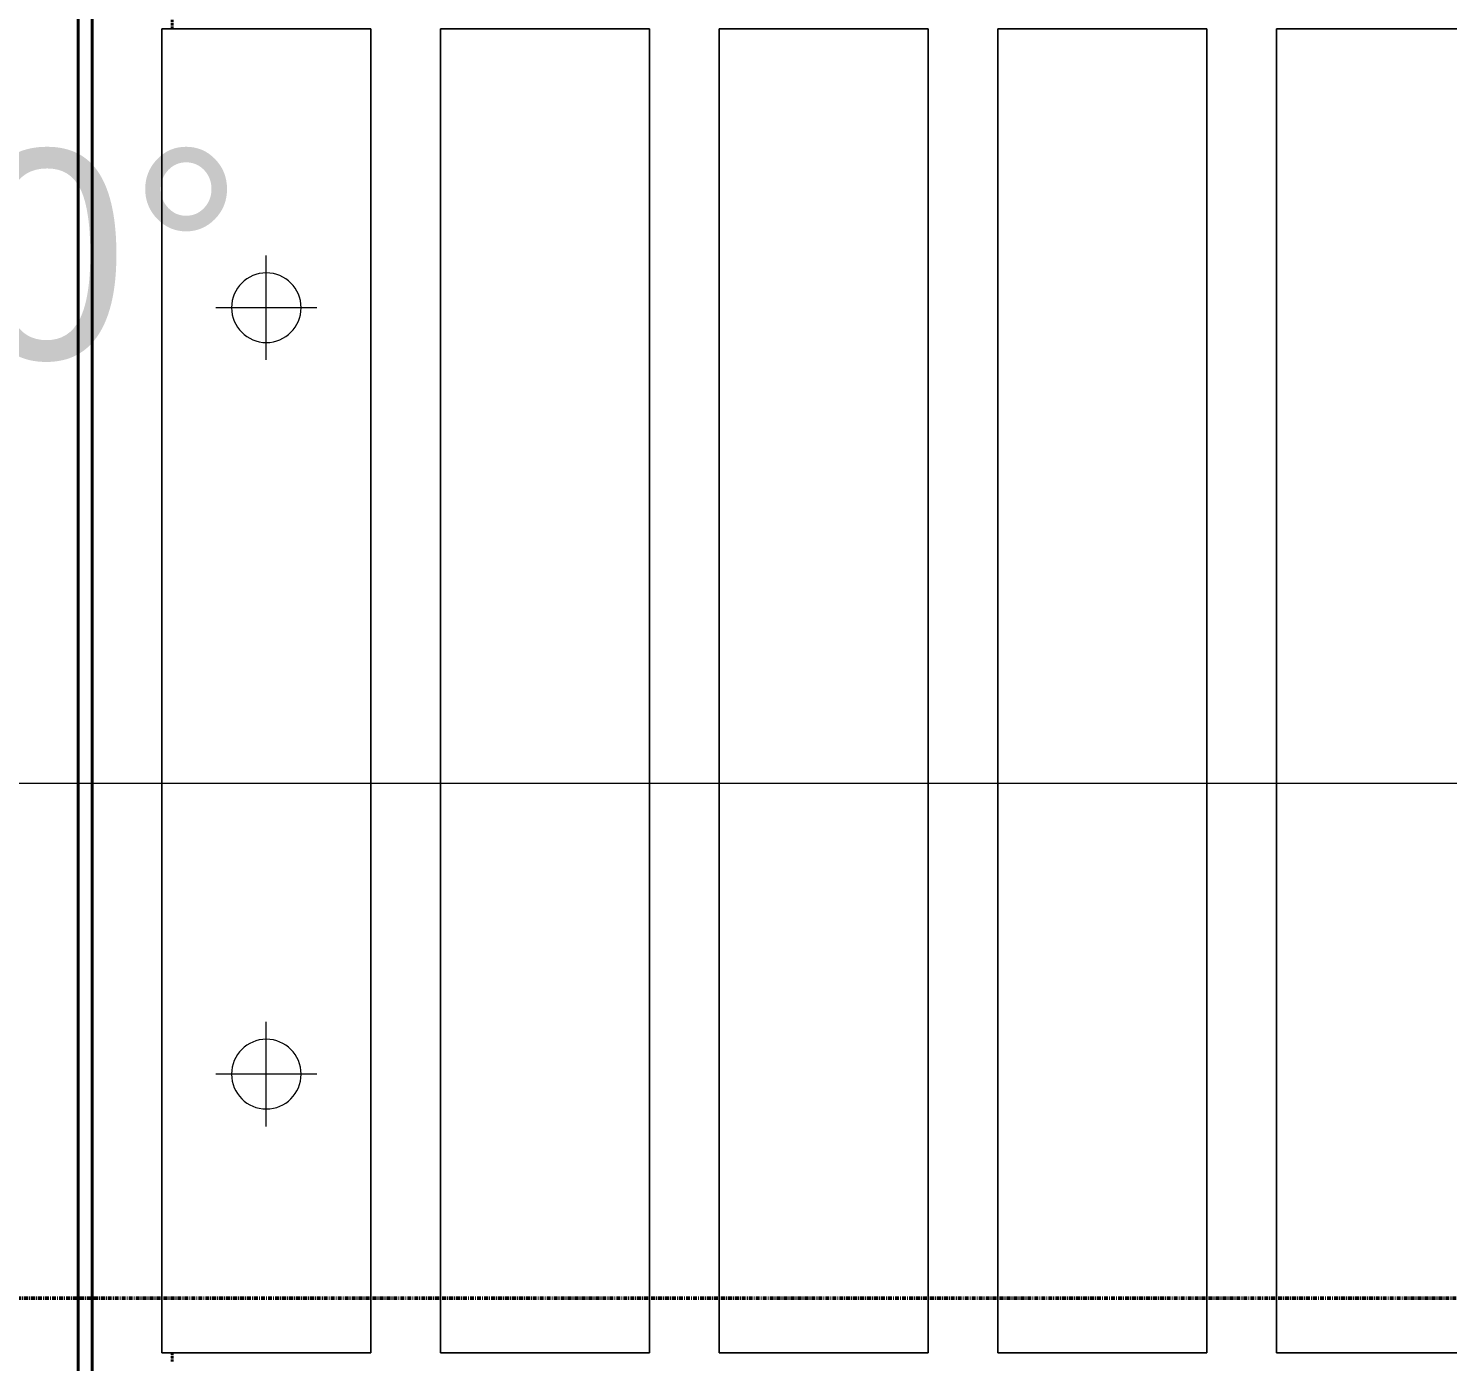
# Model space of a CAD drawing. Header units: millimetres. Extents: x -853228 to -774636, y -17776 to 22455.
# Drawn here: x -832399 to -830362, y 5049 to 6962 of the extents above; entities that cross this region are included whole.
import ezdxf

# ---------------------------------------------------------------- set-up
doc = ezdxf.new("R2010")
doc.units = ezdxf.units.MM
doc.linetypes.add('- SOM Dash 1_8_', pattern=[4.7625, 3.175, -1.5875])
doc.linetypes.add('DPA_Grid _ Level 100', pattern=[10, 5.5, -1.6, 1.3, -1.6])
for name, color, linetype, lineweight in [('A-ANNO-NOTE', 3, 'Continuous', 25), ('A-DETL-GENF', 2, 'Continuous', 35), ('A-GLAZ-CURT', 2, 'Continuous', 9), ('E-LITE-EQPM', 2, 'Continuous', 35), ('G-ANNO-SECL', 3, 'Continuous', 9), ('G-ANNO-TEXT', 3, 'Continuous', 9), ('I-WALL-E', 2, 'Continuous', 35)]:
    doc.layers.add(name, color=color, linetype=linetype, lineweight=lineweight)
doc.styles.add('Arial_2', font='arial.ttf', dxfattribs={"height": 300})

# ---------------------------------------------------------------- blocks, each defined once
blk = doc.blocks.new('DPA_CP_Metal Ceiling Panel - Vertical Panel with Gap-10859825-4281-01 ENLARGED LOWER PLATFORM LEVEL - REFLECTED CEILING PLAN - SHEET 2')
at = {"layer": 'A-GLAZ-CURT'}
for p, q in [((-779657.4, 6961.5), (-779657.4, 5061.5)), ((-779357.4, 6961.5), (-779657.4, 6961.5)), ((-779357.4, 6961.5), (-779657.4, 6961.5)), ((-779657.4, 6961.5), (-779657.4, 5061.5)), ((-779657.4, 5061.5), (-779657.4, 6961.5)), ((-779657.4, 6961.5), (-779357.4, 6961.5)), ((-779357.4, 6961.5), (-779357.4, 5061.5)), ((-779357.4, 5061.5), (-779357.4, 6961.5)), ((-779357.4, 6961.5), (-779357.4, 5061.5)), ((-779357.4, 5061.5), (-779657.4, 5061.5)), ((-779657.4, 5061.5), (-779357.4, 5061.5)), ((-779357.4, 5061.5), (-779657.4, 5061.5))]:
    blk.add_line(p, q, dxfattribs=at)
blk = doc.blocks.new('LGF_DL_SAA_LowPower_DL1a - LGF_DL_SAA_LowPower_DL1a-8832329-4281-01 ENLARGED LOWER PLATFORM LEVEL - REFLECTED CEILING PLAN - SHEET 2')
at = {"layer": 'A-DETL-GENF', "lineweight": 9}
for p, q in [((0, 75), (0, -75)), ((72.5, 0), (-72.5, 0))]:
    blk.add_line(p, q, dxfattribs=at)
blk.add_circle((0, 0), 50, dxfattribs=at)
blk = doc.blocks.new('DPA_AN_Section Line - UP-Left-16619271-4281-01 ENLARGED LOWER PLATFORM LEVEL - REFLECTED CEILING PLAN - SHEET 2')
at = {"layer": 'A-ANNO-NOTE', "lineweight": 9}
blk.add_line((7.5, 0), (150, 0), dxfattribs=at)

msp = doc.modelspace()

# ---------------------------------------------------------------- linework, layer by layer
at = {"layer": 'G-ANNO-SECL', "linetype": 'DPA_Grid _ Level 100', "lineweight": 50}
msp.add_line((-851364.9, 5139.9), (-777634.5, 5139.9), dxfattribs=at)
at = {"layer": 'I-WALL-E'}
for p, q in [((-832327.4, 7894), (-832327.4, 3914)), ((-832327.4, 4129), (-832327.4, 7894)), ((-832307.4, 7894), (-832307.4, 4129)), ((-832307.4, 3914), (-832307.4, 7894))]:
    msp.add_line(p, q, dxfattribs=at)
at = {"layer": 'I-WALL-E', "color": 8, "linetype": '- SOM Dash 1_8_'}
for p, q in [((-832192.4, 6974), (-832192.4, 6961.5)), ((-832192.4, 6961.5), (-832192.4, 6974)), ((-832192.4, 5061.5), (-832192.4, 5049)), ((-832192.4, 5049), (-832192.4, 5061.5))]:
    msp.add_line(p, q, dxfattribs=at)

# ---------------------------------------------------------------- block references
at = {"layer": 'A-ANNO-NOTE', "xscale": 100, "yscale": 100, "zscale": 100}
msp.add_blockref('DPA_AN_Section Line - UP-Left-16619271-4281-01 ENLARGED LOWER PLATFORM LEVEL - REFLECTED CEILING PLAN - SHEET 2', (-837762.7, 5879), dxfattribs=at)
at = {"layer": 'A-GLAZ-CURT'}
for p in [(-52550, 0), (-52150, 0), (-51750, 0), (-51350, 0), (-50950, 0)]:
    msp.add_blockref('DPA_CP_Metal Ceiling Panel - Vertical Panel with Gap-10859825-4281-01 ENLARGED LOWER PLATFORM LEVEL - REFLECTED CEILING PLAN - SHEET 2', p, dxfattribs=at)
at = {"layer": 'E-LITE-EQPM', "extrusion": (0, 0, -1), "rotation": 180}
for p in [(832057.4, 6561.2), (832057.4, 5461.5)]:
    msp.add_blockref('LGF_DL_SAA_LowPower_DL1a - LGF_DL_SAA_LowPower_DL1a-8832329-4281-01 ENLARGED LOWER PLATFORM LEVEL - REFLECTED CEILING PLAN - SHEET 2', p, dxfattribs=at)

# ---------------------------------------------------------------- texts
at = {"layer": 'G-ANNO-TEXT', "color": 7, "insert": (-834934.8, 6787.6), "char_height": 300, "width": 3511.391, "attachment_point": 1, "style": 'Arial_2'}
msp.add_mtext('SLOPE UP 30°', dxfattribs=at)

doc.saveas('drawing.dxf')
